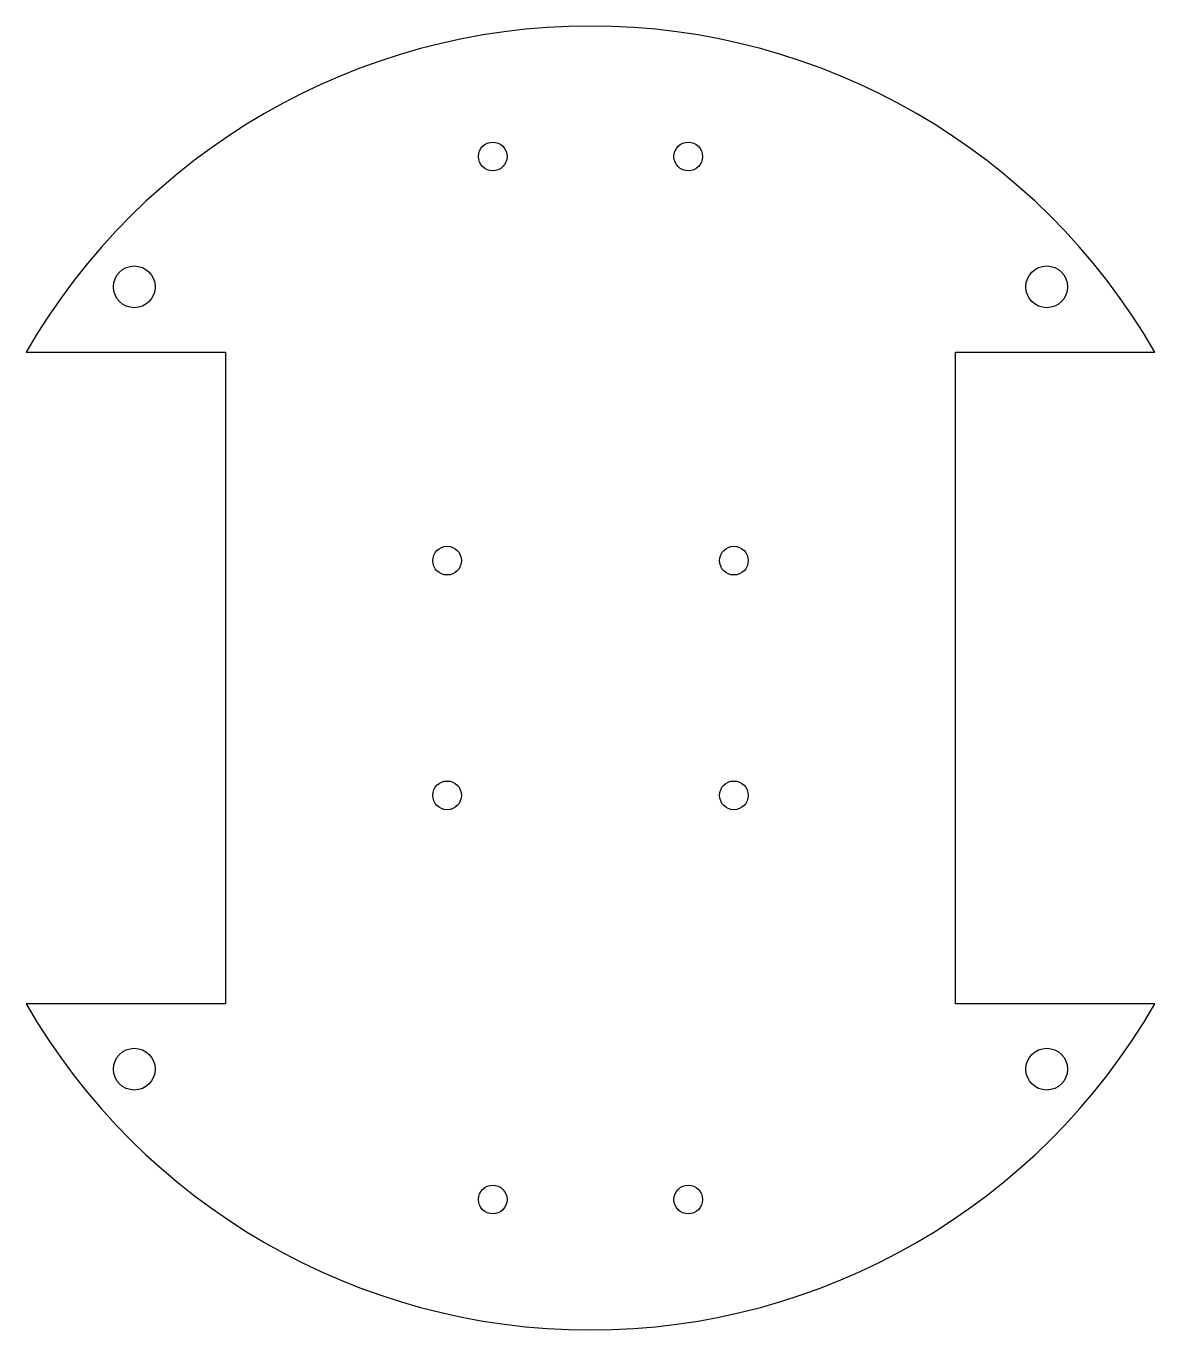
# Model space of a CAD drawing. Header units: millimetres. Extents: x -43.3 to 43.3, y -50 to 50.
import ezdxf

# ---------------------------------------------------------------- set-up
doc = ezdxf.new("R2010")
doc.units = ezdxf.units.MM

msp = doc.modelspace()

# ---------------------------------------------------------------- linework, layer by layer
at = {"color": 7, "linetype": 'Continuous', "lineweight": 25}
for p, q in [((-43.301, 25), (-28, 25)), ((-28, 25), (-28, -25)), ((28, 25), (43.301, 25)), ((28, -25), (28, 25)), ((-28, -25), (-43.301, -25)), ((43.301, -25), (28, -25))]:
    msp.add_line(p, q, dxfattribs=at)
for centre, radius in [((-7.5, 40), 1.1), ((7.5, 40), 1.1), ((-35, 30), 1.6), ((35, 30), 1.6), ((-11, 9), 1.1), ((11, 9), 1.1), ((-11, -9), 1.1), ((11, -9), 1.1), ((-35, -30), 1.6), ((35, -30), 1.6), ((-7.5, -40), 1.1), ((7.5, -40), 1.1)]:
    msp.add_circle(centre, radius, dxfattribs=at)
for start, end in [(30, 150), (210, 330)]:
    msp.add_arc((0, 0), 50, start, end, dxfattribs=at)

doc.saveas('drawing.dxf')
